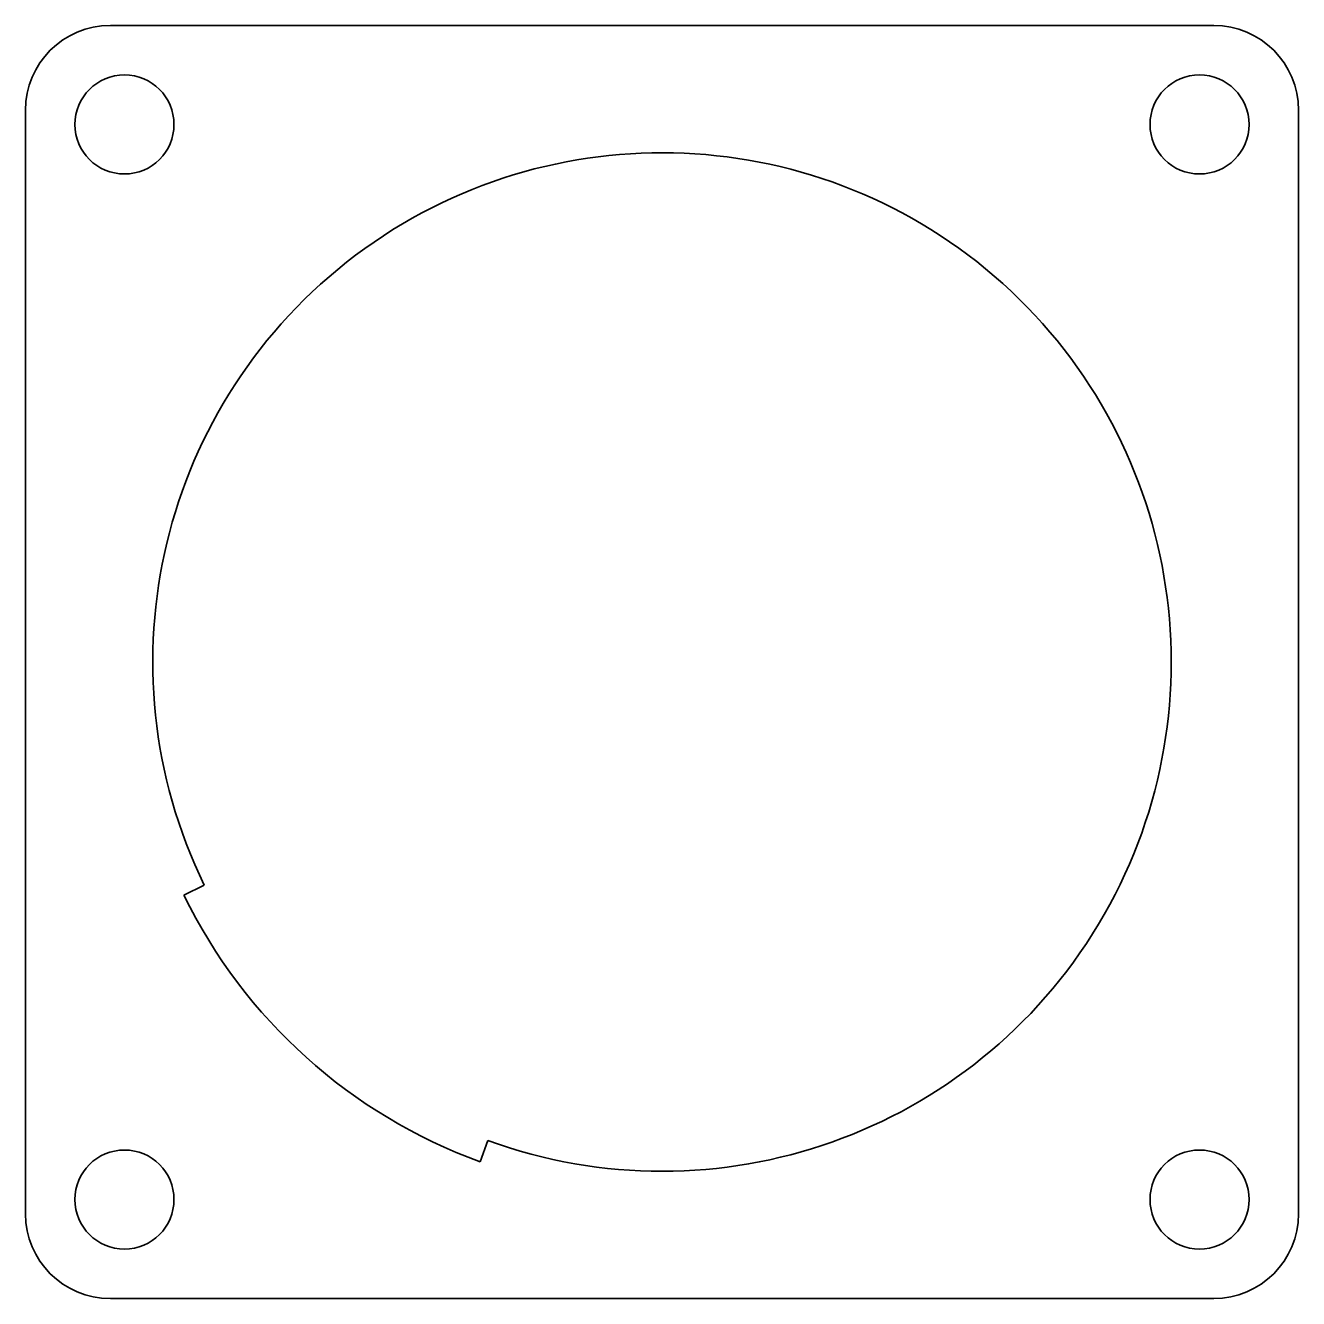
# Model space of a CAD drawing. Header units: inches. Extents: x 0 to 45, y 0 to 45.
import ezdxf

# ---------------------------------------------------------------- set-up
doc = ezdxf.new("R2010")
doc.units = ezdxf.units.IN
doc.header["$MEASUREMENT"] = 0
doc.layers.add('SIMUMAK Visible (ISO)', color=7, linetype='Continuous', lineweight=35)

# ---------------------------------------------------------------- blocks, each defined once
blk = doc.blocks.new('SLP-SMT-03-SOPCLAU01_Sheet_2_SLP-SMT-03-SOPCLAU01')
at = {"layer": 'SIMUMAK Visible (ISO)'}
for p, q in [((19.5, 22.5), (-19.5, 22.5)), ((-22.5, 19.5), (-22.5, -19.5)), ((22.5, -19.5), (22.5, 19.5)), ((-16.897, -8.241), (-16.178, -7.891)), ((-6.156, -16.914), (-6.43, -17.666)), ((-19.5, -22.5), (19.5, -22.5))]:
    blk.add_line(p, q, dxfattribs=at)
for centre in [(-19, 19), (19, 19), (-19, -19), (19, -19)]:
    blk.add_circle(centre, 1.75, dxfattribs=at)
at = {"layer": 'SIMUMAK Visible (ISO)', "extrusion": (0, 0, -1)}
for centre, radius, start, end in [((19.5, 19.5), 3, 0, 90), ((-19.5, 19.5), 3, 90, 180), ((0, 0), 18, 334, 290), ((0, 0), 18.8, 290, 334), ((19.5, -19.5), 3, 270, 0), ((-19.5, -19.5), 3, 180, 270)]:
    blk.add_arc(centre, radius, start, end, dxfattribs=at)

msp = doc.modelspace()

# ---------------------------------------------------------------- block references
msp.add_blockref('SLP-SMT-03-SOPCLAU01_Sheet_2_SLP-SMT-03-SOPCLAU01', (22.5, 22.5))

doc.saveas('drawing.dxf')
